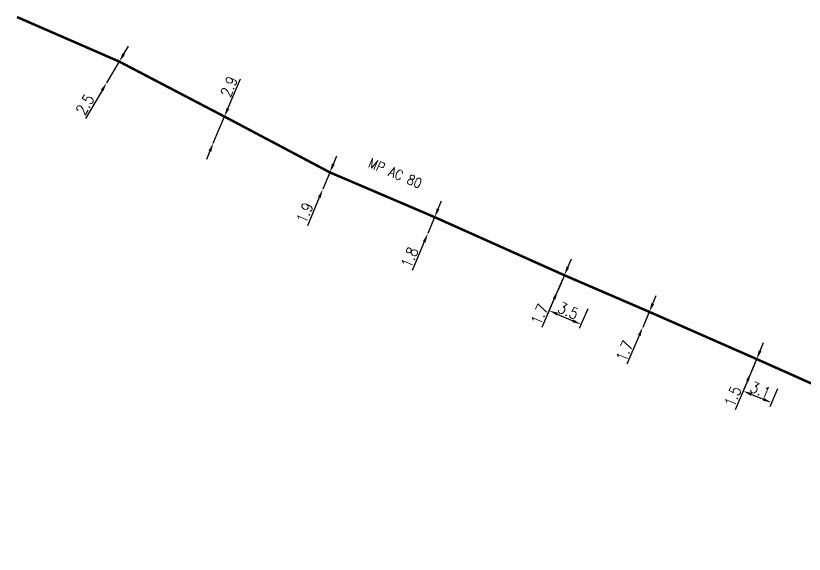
# Model space of a CAD drawing. Header units: millimetres. Extents: x 185000 to 186031, y 127990 to 129000.
# Drawn here: x 184999.9 to 185079.5, y 128382.4 to 128436.7 of the extents above; entities that cross this region are included whole.
import ezdxf
from ezdxf.enums import TextEntityAlignment as Align

# ---------------------------------------------------------------- set-up
doc = ezdxf.new("R2010")
doc.units = ezdxf.units.MM
doc.header["$PDMODE"] = 34
doc.layers.get('DEFPOINTS').update_dxf_attribs({"linetype": 'CONTINUOUS'})
doc.layers.add('G_120', color=4, linetype='CONTINUOUS')
doc.styles.get("Standard").update_dxf_attribs({"font": 'romans.shx', "width": 0.85})
doc.linetypes.add('G_typB_AP', pattern='A,5,-0.3,["o",Standard,S=1.5,R=0,X=0,Y=-0.5],-1.65', length=6.95)
doc.dimstyles.get("Standard").update_dxf_attribs({"dimtxt": 1.5, "dimasz": 1.2, "dimexe": 0.625, "dimexo": 0.625, "dimgap": 0.25, "dimtad": 1, "dimdec": 1, "dimzin": 0, "dimdsep": 46, "dimtxsty": 'Standard', "dimcen": -0.5, "dimadec": 0, "dimazin": 0, "dimtfac": 1, "dimtdec": 1, "dimtmove": 0, "dimatfit": 3, "dimfxl": 0, "dimtolj": 1, "dimtzin": 0, "dimarcsym": 0})

# ---------------------------------------------------------------- blocks, each defined once
blk = doc.blocks.new('*D247')
at = {"layer": 'DEFPOINTS', "color": 0, "linetype": 'Continuous', "transparency": 16777216}
for p in [(185074.653, 128402.107), (185076.939, 128399.55), (185076.163, 128397.711)]:
    blk.add_point(p, dxfattribs=at)
at = {"layer": 'G_120', "color": 0, "linetype": 'Continuous', "lineweight": -2, "transparency": 16777216}
for p, q in [((185074.471, 128401.675), (185073.113, 128398.454)), ((185076.757, 128399.118), (185075.981, 128397.279)), ((185074.128, 128398.545), (185075.331, 128398.052))]:
    blk.add_line(p, q, dxfattribs=at)
at = {"layer": 'G_120', "color": 0, "linetype": 'Continuous', "transparency": 16777216}
for points in [[(185074.185, 128398.684), (185074.071, 128398.406), (185073.295, 128398.886)], [(185075.387, 128398.191), (185075.274, 128397.913), (185076.163, 128397.711)]]:
    blk.add_solid(points, dxfattribs=at)
at = {"layer": 'G_120', "color": 0, "linetype": 'Continuous', "transparency": 16777216, "insert": (185075.032, 128398.985), "char_height": 1.125, "attachment_point": 5, "rotation": 337.72294}
blk.add_mtext('\\A1;3.1', dxfattribs=at)
blk = doc.blocks.new('*D248')
at = {"layer": 'DEFPOINTS', "color": 0, "linetype": 'Continuous', "transparency": 16777216}
for p in [(185063.819, 128406.869), (185063.151, 128405.306), (185063.151, 128405.306)]:
    blk.add_point(p, dxfattribs=at)
at = {"layer": 'G_120', "color": 0, "linetype": 'Continuous', "lineweight": -2, "transparency": 16777216}
for p, q in [((185064.173, 128407.696), (185064.527, 128408.524)), ((185063.819, 128406.869), (185063.151, 128405.306)), ((185062.797, 128404.478), (185061.561, 128401.589))]:
    blk.add_line(p, q, dxfattribs=at)
at = {"layer": 'G_120', "color": 0, "linetype": 'Continuous', "transparency": 16777216}
for points in [[(185064.035, 128407.755), (185064.311, 128407.637), (185063.819, 128406.869)], [(185062.659, 128404.537), (185062.935, 128404.419), (185063.151, 128405.306)]]:
    blk.add_solid(points, dxfattribs=at)
at = {"layer": 'G_120', "color": 0, "linetype": 'Continuous', "transparency": 16777216, "insert": (185061.313, 128402.915), "char_height": 1.125, "attachment_point": 5, "rotation": 66.84508}
blk.add_mtext('\\A1;1.7', dxfattribs=at)
blk = doc.blocks.new('*D249')
at = {"layer": 'DEFPOINTS', "color": 0, "linetype": 'Continuous', "transparency": 16777216}
for p in [(185055.247, 128410.563), (185057.789, 128407.621), (185056.923, 128405.615)]:
    blk.add_point(p, dxfattribs=at)
at = {"layer": 'G_120', "color": 0, "linetype": 'Continuous', "lineweight": -2, "transparency": 16777216}
for p, q in [((185055.061, 128410.133), (185053.524, 128406.572)), ((185057.603, 128407.19), (185056.737, 128405.184)), ((185054.536, 128406.645), (185056.096, 128405.971))]:
    blk.add_line(p, q, dxfattribs=at)
at = {"layer": 'G_120', "color": 0, "linetype": 'Continuous', "transparency": 16777216}
for points in [[(185054.595, 128406.783), (185054.476, 128406.507), (185053.709, 128407.002)], [(185056.156, 128406.109), (185056.037, 128405.834), (185056.923, 128405.615)]]:
    blk.add_solid(points, dxfattribs=at)
at = {"layer": 'G_120', "color": 0, "linetype": 'Continuous', "transparency": 16777216, "insert": (185055.632, 128406.989), "char_height": 1.125, "attachment_point": 5, "rotation": 336.64915}
blk.add_mtext('\\A1;3.5', dxfattribs=at)
blk = doc.blocks.new('*D348')
at = {"layer": 'DEFPOINTS', "color": 0, "linetype": 'Continuous', "transparency": 16777216}
for p in [(185074.653, 128402.107), (185074.07, 128400.725), (185074.07, 128400.725)]:
    blk.add_point(p, dxfattribs=at)
at = {"layer": 'G_120', "color": 0, "linetype": 'Continuous', "lineweight": -2, "transparency": 16777216}
for p, q in [((185075.003, 128402.936), (185075.352, 128403.766)), ((185074.653, 128402.107), (185074.07, 128400.725)), ((185073.72, 128399.895), (185072.5, 128397))]:
    blk.add_line(p, q, dxfattribs=at)
at = {"layer": 'G_120', "color": 0, "linetype": 'Continuous', "transparency": 16777216}
for points in [[(185074.864, 128402.995), (185075.141, 128402.878), (185074.653, 128402.107)], [(185073.582, 128399.954), (185073.859, 128399.837), (185074.07, 128400.725)]]:
    blk.add_solid(points, dxfattribs=at)
at = {"layer": 'G_120', "color": 0, "linetype": 'Continuous', "transparency": 16777216, "insert": (185072.244, 128398.325), "char_height": 1.125, "attachment_point": 5, "rotation": 67.13897}
blk.add_mtext('\\A1;1.5', dxfattribs=at)
blk = doc.blocks.new('*D349')
at = {"layer": 'DEFPOINTS', "color": 0, "linetype": 'Continuous', "transparency": 16777216}
for p in [(185055.247, 128410.563), (185054.573, 128409.002), (185054.573, 128409.002)]:
    blk.add_point(p, dxfattribs=at)
at = {"layer": 'G_120', "color": 0, "linetype": 'Continuous', "lineweight": -2, "transparency": 16777216}
for p, q in [((185055.603, 128411.389), (185055.96, 128412.216)), ((185055.247, 128410.563), (185054.573, 128409.002)), ((185054.216, 128408.176), (185052.971, 128405.291))]:
    blk.add_line(p, q, dxfattribs=at)
at = {"layer": 'G_120', "color": 0, "linetype": 'Continuous', "transparency": 16777216}
for points in [[(185055.466, 128411.449), (185055.741, 128411.33), (185055.247, 128410.563)], [(185054.079, 128408.235), (185054.354, 128408.117), (185054.573, 128409.002)]]:
    blk.add_solid(points, dxfattribs=at)
at = {"layer": 'G_120', "color": 0, "linetype": 'Continuous', "transparency": 16777216, "insert": (185052.727, 128406.618), "char_height": 1.125, "attachment_point": 5, "rotation": 66.64915}
blk.add_mtext('\\A1;1.7', dxfattribs=at)
blk = doc.blocks.new('*D375')
at = {"layer": 'DEFPOINTS', "color": 0, "linetype": 'Continuous', "transparency": 16777216}
for p in [(185010.32, 128432.111), (185009.04, 128429.964), (185009.04, 128429.964)]:
    blk.add_point(p, dxfattribs=at)
at = {"layer": 'G_120', "color": 0, "linetype": 'Continuous', "lineweight": -2, "transparency": 16777216}
for p, q in [((185010.781, 128432.884), (185011.242, 128433.657)), ((185010.32, 128432.111), (185009.04, 128429.964)), ((185008.579, 128429.191), (185006.9, 128426.374))]:
    blk.add_line(p, q, dxfattribs=at)
at = {"layer": 'G_120', "color": 0, "linetype": 'Continuous', "transparency": 16777216}
for points in [[(185010.652, 128432.961), (185010.91, 128432.807), (185010.32, 128432.111)], [(185008.45, 128429.267), (185008.708, 128429.114), (185009.04, 128429.964)]]:
    blk.add_solid(points, dxfattribs=at)
at = {"layer": 'G_120', "color": 0, "linetype": 'Continuous', "transparency": 16777216, "insert": (185006.865, 128427.78), "char_height": 1.125, "attachment_point": 5, "rotation": 59.20069}
blk.add_mtext('\\A1;2.5', dxfattribs=at)
blk = doc.blocks.new('*D376')
at = {"layer": 'DEFPOINTS', "color": 0, "linetype": 'Continuous', "transparency": 16777216}
for p in [(185020.941, 128426.563), (185019.814, 128423.891), (185019.814, 128423.891)]:
    blk.add_point(p, dxfattribs=at)
at = {"layer": 'G_120', "color": 0, "linetype": 'Continuous', "lineweight": -2, "transparency": 16777216}
for p, q in [((185021.291, 128427.392), (185022.548, 128430.371)), ((185019.814, 128423.891), (185020.941, 128426.563)), ((185019.464, 128423.062), (185019.115, 128422.232))]:
    blk.add_line(p, q, dxfattribs=at)
at = {"layer": 'G_120', "color": 0, "linetype": 'Continuous', "transparency": 16777216}
for points in [[(185021.153, 128427.45), (185021.429, 128427.334), (185020.941, 128426.563)], [(185019.326, 128423.12), (185019.603, 128423.003), (185019.814, 128423.891)]]:
    blk.add_solid(points, dxfattribs=at)
at = {"layer": 'G_120', "color": 0, "linetype": 'Continuous', "transparency": 16777216, "insert": (185021.403, 128429.588), "char_height": 1.125, "attachment_point": 5, "rotation": 67.12741}
blk.add_mtext('\\A1;2.9', dxfattribs=at)
blk = doc.blocks.new('*D377')
at = {"layer": 'DEFPOINTS', "color": 0, "linetype": 'Continuous', "transparency": 16777216}
for p in [(185031.579, 128420.936), (185030.86, 128419.231), (185030.86, 128419.231)]:
    blk.add_point(p, dxfattribs=at)
at = {"layer": 'G_120', "color": 0, "linetype": 'Continuous', "lineweight": -2, "transparency": 16777216}
for p, q in [((185031.929, 128421.765), (185032.278, 128422.594)), ((185031.579, 128420.936), (185030.86, 128419.231)), ((185030.51, 128418.402), (185029.306, 128415.549))]:
    blk.add_line(p, q, dxfattribs=at)
at = {"layer": 'G_120', "color": 0, "linetype": 'Continuous', "transparency": 16777216}
for points in [[(185031.79, 128421.823), (185032.067, 128421.707), (185031.579, 128420.936)], [(185030.372, 128418.46), (185030.648, 128418.344), (185030.86, 128419.231)]]:
    blk.add_solid(points, dxfattribs=at)
at = {"layer": 'G_120', "color": 0, "linetype": 'Continuous', "transparency": 16777216, "insert": (185029.042, 128416.852), "char_height": 1.125, "attachment_point": 5, "rotation": 67.12741}
blk.add_mtext('\\A1;1.9', dxfattribs=at)
blk = doc.blocks.new('*D378')
at = {"layer": 'DEFPOINTS', "color": 0, "linetype": 'Continuous', "transparency": 16777216}
for p in [(185042.155, 128416.42), (185041.455, 128414.761), (185041.455, 128414.761)]:
    blk.add_point(p, dxfattribs=at)
at = {"layer": 'G_120', "color": 0, "linetype": 'Continuous', "lineweight": -2, "transparency": 16777216}
for p, q in [((185042.505, 128417.249), (185042.855, 128418.078)), ((185042.155, 128416.42), (185041.455, 128414.761)), ((185041.106, 128413.932), (185039.884, 128411.037))]:
    blk.add_line(p, q, dxfattribs=at)
at = {"layer": 'G_120', "color": 0, "linetype": 'Continuous', "transparency": 16777216}
for points in [[(185042.367, 128417.307), (185042.643, 128417.191), (185042.155, 128416.42)], [(185040.967, 128413.99), (185041.244, 128413.874), (185041.455, 128414.761)]]:
    blk.add_solid(points, dxfattribs=at)
at = {"layer": 'G_120', "color": 0, "linetype": 'Continuous', "transparency": 16777216, "insert": (185039.629, 128412.362), "char_height": 1.125, "attachment_point": 5, "rotation": 67.12741}
blk.add_mtext('\\A1;1.8', dxfattribs=at)

msp = doc.modelspace()

# ---------------------------------------------------------------- linework, layer by layer
at = {"layer": 'G_120', "linetype": 'G_typB_AP', "const_width": 0.25}
msp.add_lwpolyline([(185000, 128436.605), (185010.32, 128432.111), (185020.941, 128426.563), (185020.941, 128426.563), (185031.579, 128420.936), (185031.579, 128420.936), (185042.155, 128416.42), (185042.155, 128416.42), (185055.247, 128410.563), (185055.247, 128410.563), (185063.819, 128406.869), (185074.653, 128402.107), (185084.495, 128397.721), (185092.429, 128394.566), (185106.152, 128388.725), (185117.771, 128384.061), (185121.923, 128382.549)], dxfattribs=at)

# ---------------------------------------------------------------- texts
at = {"layer": 'G_120', "linetype": 'Continuous', "width": 0.85}
msp.add_text('MP AC 80', height=1, rotation=336.8783, dxfattribs=at).set_placement((185038.172, 128420.861), align=Align.MIDDLE)

# ---------------------------------------------------------------- dimensions: what is measured, and where the dimension line sits
at = {"layer": 'G_120', "linetype": 'Continuous'}
for base, p1, p2, angle, override, picture, middle in [((185009.04, 128429.964), (185010.32, 128432.111), (185009.04, 128429.964), 59.20069, {"dimscale": 0.75, "dimlfac": 1, "dimlunit": 2, "dimatfit": 0}, '*D375', (185007.509, 128427.396)), ((185019.814, 128423.891), (185020.941, 128426.563), (185019.814, 128423.891), 67.12741, {"dimscale": 0.75, "dimatfit": 0}, '*D376', (185022.094, 128429.296)), ((185030.8597, 128419.23124), (185031.57876, 128420.93577), (185030.8597, 128419.23124), 67.12741, {"dimscale": 0.75, "dimatfit": 0}, '*D377', (185029.73321, 128416.5609)), ((185041.455, 128414.761), (185042.155, 128416.42), (185041.455, 128414.761), 67.12741, {"dimscale": 0.75, "dimatfit": 0}, '*D378', (185040.32, 128412.07)), ((185054.573, 128409.002), (185055.247, 128410.563), (185054.573, 128409.002), 66.64915, {"dimscale": 0.75}, '*D349', (185053.415, 128406.321)), ((185056.923, 128405.615), (185055.247, 128410.563), (185057.789, 128407.621), 156.64915, {"dimscale": 0.75}, '*D249', (185055.335, 128406.3)), ((185063.151, 128405.306), (185063.819, 128406.869), (185063.151, 128405.306), 66.84508, {"dimscale": 0.75}, '*D248', (185062.002, 128402.62)), ((185074.07, 128400.725), (185074.653, 128402.107), (185074.07, 128400.725), 67.13897, {"dimscale": 0.75}, '*D348', (185072.935, 128398.033)), ((185076.163, 128397.711), (185074.653, 128402.107), (185076.939, 128399.55), 157.72294, {"dimscale": 0.75}, '*D247', (185074.748, 128398.291))]:
    dim = msp.add_linear_dim(base=base, p1=p1, p2=p2, angle=angle, dimstyle='Standard', override=override, dxfattribs=at)
    dim.commit()
    dim.dimension.update_dxf_attribs({"geometry": picture, "text_midpoint": middle, "dimtype": 160})

doc.saveas('drawing.dxf')
